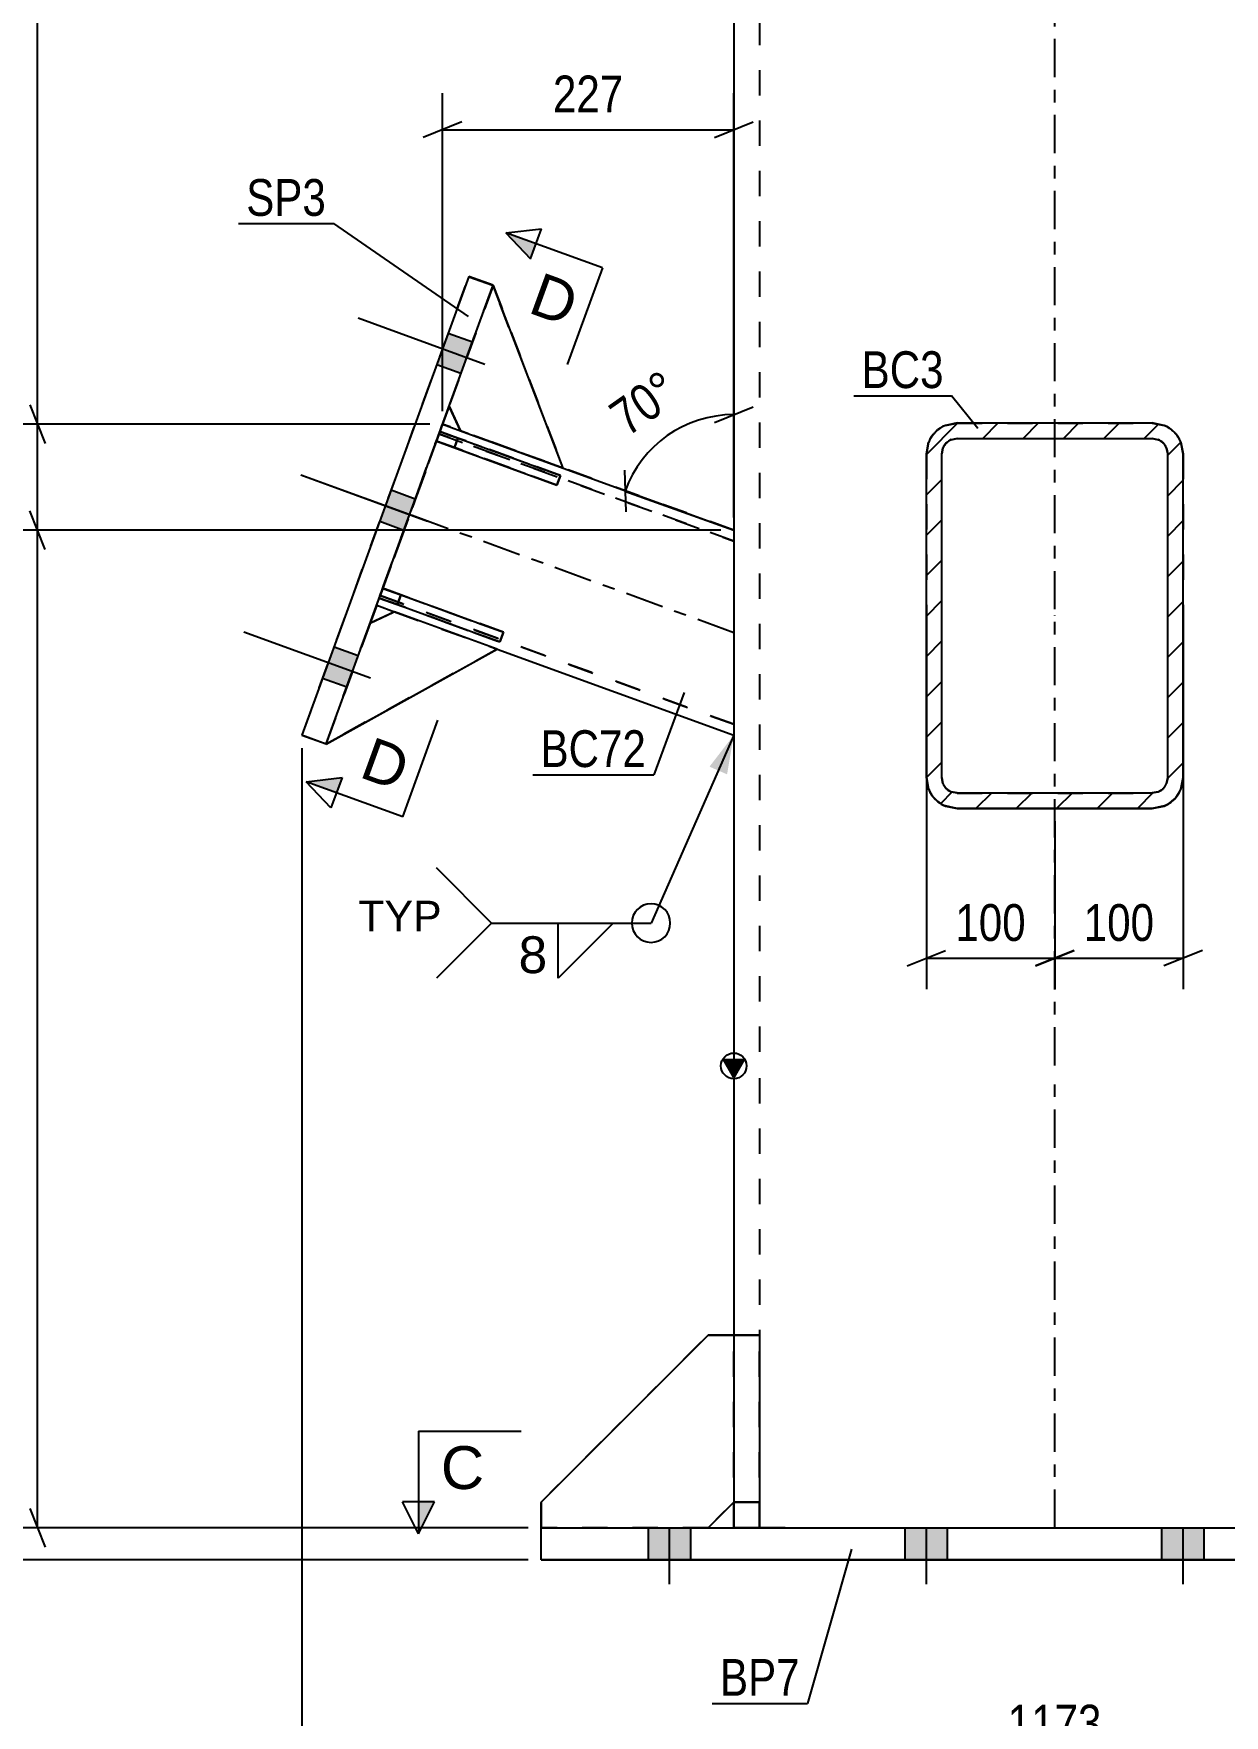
# Model space of a CAD drawing. Header units: millimetres. Extents: x 0 to 594, y 0 to 420.
# Drawn here: x 250.2 to 342.9, y 167.6 to 298.5 of the extents above; entities that cross this region are included whole.
import ezdxf

# ---------------------------------------------------------------- set-up
doc = ezdxf.new("R2010")
doc.units = ezdxf.units.MM
doc.linetypes.add('DXK_LINE_DOT2', pattern=[3.9198, 1.9599, -1.9599])
doc.linetypes.add('DXK_LINE_DOT3', pattern=[5.9187, 2.979, -0.9799, 0.9799, -0.9799])
doc.styles.add('Arial', font='arial.ttf', dxfattribs={"height": 0.2})
doc.styles.add('Arial Narrow', font='ARIALN.TTF', dxfattribs={"height": 0.2})

# ---------------------------------------------------------------- blocks, each defined once
blk = doc.blocks.new('Part-681868596-1430 - 1250')
at = {"color": 2, "linetype": 'Continuous'}
for p, q in [((304.71, 197.18), (304.71, 197.18)), ((306.71, 197.18), (304.71, 197.18)), ((304.71, 197.18), (304.71, 182.18)), ((306.71, 197.18), (306.71, 197.18)), ((306.71, 197.18), (306.71, 182.18)), ((306.71, 184.18), (304.71, 184.18)), ((304.71, 182.18), (306.71, 182.18))]:
    blk.add_line(p, q, dxfattribs=at)
at = {"color": 7, "linetype": 'DXK_LINE_DOT2'}
for p, q in [((304.71, 197.18), (306.71, 197.18)), ((304.71, 184.18), (306.71, 184.18)), ((304.71, 184.18), (304.71, 182.18)), ((306.71, 184.18), (306.71, 182.18)), ((306.71, 182.18), (304.71, 182.18)), ((304.71, 182.18), (304.71, 182.18)), ((306.71, 182.18), (306.71, 182.18))]:
    blk.add_line(p, q, dxfattribs=at)
blk = doc.blocks.new('Part-681868596-1415 - 1250')
at = {"color": 7, "linetype": 'DXK_LINE_DOT2'}
for p, q in [((277.1, 254.57), (277.37, 255.32)), ((277.1, 254.57), (277.37, 255.32)), ((278.51, 254.06), (277.1, 254.57)), ((277.1, 254.57), (277.1, 254.57)), ((277.1, 254.57), (286.5, 251.15)), ((277.37, 255.32), (278.78, 254.81)), ((277.37, 255.32), (277.37, 255.32)), ((277.37, 255.32), (286.77, 251.91)), ((278.51, 254.06), (278.78, 254.81)), ((286.5, 251.15), (278.51, 254.06)), ((278.78, 254.81), (286.77, 251.91)), ((286.5, 251.15), (286.77, 251.91))]:
    blk.add_line(p, q, dxfattribs=at)
blk = doc.blocks.new('Part-681868596-1419 - 1250')
at = {"color": 7, "linetype": 'DXK_LINE_DOT2'}
for p, q in [((285.96, 278.91), (282.54, 269.52)), ((282.54, 269.52), (285.96, 278.91)), ((285.96, 278.91), (285.96, 278.91)), ((285.96, 278.91), (291.42, 264.69)), ((282.54, 269.52), (282.54, 269.52)), ((283.43, 267.59), (282.54, 269.52)), ((291.42, 264.69), (283.43, 267.59))]:
    blk.add_line(p, q, dxfattribs=at)
at = {"color": 2, "linetype": 'Continuous'}
for p, q in [((291.42, 264.69), (285.96, 278.91)), ((282.54, 269.52), (283.43, 267.59)), ((283.43, 267.59), (291.42, 264.69)), ((283.43, 267.59), (283.43, 267.59)), ((291.42, 264.69), (291.42, 264.69))]:
    blk.add_line(p, q, dxfattribs=at)
blk = doc.blocks.new('Part-681868596-1434 - 1250')
at = {"color": 7, "linetype": 'DXK_LINE_DOT2'}
for p, q in [((304.71, 182.17), (304.71, 197.17)), ((306.71, 197.17), (304.71, 197.17)), ((304.71, 197.17), (306.71, 197.17)), ((306.71, 182.17), (306.71, 197.17)), ((304.71, 184.17), (306.71, 184.17)), ((306.71, 184.17), (304.71, 184.17)), ((304.71, 182.17), (304.71, 182.17)), ((304.71, 182.17), (306.71, 182.17)), ((304.71, 182.17), (306.71, 182.17)), ((306.71, 182.17), (306.71, 182.17))]:
    blk.add_line(p, q, dxfattribs=at)
blk = doc.blocks.new('Part-681868596-1449 - 1250')
at = {"color": 2, "linetype": 'Continuous'}
for p, q in [((289.71, 179.67), (289.71, 182.18)), ((289.71, 182.18), (369.71, 182.18)), ((369.71, 179.67), (369.71, 182.18)), ((289.71, 179.68), (289.71, 179.67)), ((369.71, 179.68), (289.71, 179.68)), ((289.71, 179.67), (369.71, 179.67)), ((369.71, 179.68), (369.71, 179.67))]:
    blk.add_line(p, q, dxfattribs=at)
at = {"color": 7, "linetype": 'DXK_LINE_DOT2'}
blk.add_line((289.71, 182.17), (369.71, 182.17), dxfattribs=at)
blk = doc.blocks.new('Part-681868596-1346 - 1250')
at = {"color": 7, "linetype": 'DXK_LINE_DOT2'}
for p, q in [((322.11, 268.18), (321.19, 268)), ((322.11, 268.18), (337.31, 268.18)), ((322.11, 268.18), (322.11, 268.18)), ((337.31, 268.18), (337.31, 268.18)), ((338.23, 268), (337.31, 268.18)), ((319.89, 266.7), (319.71, 265.78)), ((320.91, 265.78), (321, 266.24)), ((321, 266.24), (321, 266.24)), ((321.65, 266.89), (322.11, 266.98)), ((322.11, 266.98), (322.11, 266.98)), ((322.11, 266.98), (337.31, 266.98)), ((337.31, 266.98), (337.31, 266.98)), ((337.31, 266.98), (337.77, 266.89)), ((338.42, 266.24), (338.42, 266.24)), ((338.42, 266.24), (338.51, 265.78)), ((339.71, 265.78), (339.53, 266.7)), ((319.71, 265.78), (319.71, 240.58)), ((320.91, 265.78), (320.91, 265.78)), ((320.91, 240.58), (320.91, 265.78)), ((338.51, 265.78), (338.51, 265.78)), ((338.51, 240.58), (338.51, 265.78)), ((339.71, 265.78), (339.71, 240.58)), ((319.71, 240.58), (319.89, 239.66)), ((319.89, 239.66), (319.89, 239.66)), ((320.91, 240.58), (320.91, 240.58)), ((321, 240.12), (320.91, 240.58)), ((338.51, 240.58), (338.42, 240.12)), ((338.51, 240.58), (338.51, 240.58)), ((339.53, 239.66), (339.71, 240.58)), ((339.53, 239.66), (339.53, 239.66)), ((321.19, 238.37), (322.11, 238.18)), ((322.11, 239.38), (321.65, 239.47)), ((322.11, 239.38), (322.11, 239.38)), ((322.11, 239.38), (337.31, 239.38)), ((337.77, 239.47), (337.31, 239.38)), ((337.31, 239.38), (337.31, 239.38)), ((337.31, 238.18), (338.23, 238.37)), ((322.11, 238.18), (337.31, 238.18)), ((322.11, 238.18), (322.11, 238.18)), ((337.31, 238.18), (337.31, 238.18))]:
    blk.add_line(p, q, dxfattribs=at)
at = {"color": 7, "linetype": 'DXK_LINE_DOT3'}
blk.add_line((329.71, 253.18), (329.71, 253.18), dxfattribs=at)
at = {"color": 7, "linetype": 'DXK_LINE_DOT2'}
for centre, radius, start, end in [((322.11, 265.78), 2.4, 112.5, 157.5), ((337.31, 265.78), 2.4, 22.5, 67.5), ((322.11, 265.78), 1.2, 112.5, 157.5), ((337.31, 265.78), 1.2, 22.5, 67.5), ((322.11, 240.58), 2.4, 202.5, 247.5), ((322.11, 240.58), 1.2, 202.5, 247.5), ((337.31, 240.58), 1.2, 292.5, 337.5), ((337.31, 240.58), 2.4, 292.5, 337.5)]:
    blk.add_arc(centre, radius, start, end, dxfattribs=at)
blk = doc.blocks.new('Part-681868596-1412 - 1250')
at = {"color": 2, "linetype": 'Continuous'}
for p, q in [((278.3, 253.5), (276.38, 252.6)), ((278.3, 253.5), (278.3, 253.5)), ((286.29, 250.59), (278.3, 253.5)), ((272.96, 243.21), (286.29, 250.59)), ((286.29, 250.59), (286.29, 250.59)), ((272.96, 243.21), (272.96, 243.21)), ((272.96, 243.21), (272.96, 243.21))]:
    blk.add_line(p, q, dxfattribs=at)
at = {"color": 7, "linetype": 'DXK_LINE_DOT2'}
for p, q in [((276.38, 252.6), (278.3, 253.5)), ((278.3, 253.5), (286.29, 250.59)), ((272.96, 243.21), (276.38, 252.6)), ((272.96, 243.21), (276.38, 252.6)), ((276.38, 252.6), (276.38, 252.6)), ((286.29, 250.59), (272.96, 243.21))]:
    blk.add_line(p, q, dxfattribs=at)
blk = doc.blocks.new('Part-681868596-1413 - 1250')
at = {"color": 7, "linetype": 'DXK_LINE_DOT2'}
for p, q in [((276.38, 252.6), (278.3, 253.5)), ((278.3, 253.5), (276.38, 252.6)), ((278.3, 253.5), (286.29, 250.59)), ((278.3, 253.5), (278.3, 253.5)), ((278.3, 253.5), (286.29, 250.59)), ((272.96, 243.2), (276.38, 252.6)), ((272.96, 243.2), (276.38, 252.6)), ((276.38, 252.6), (276.38, 252.6)), ((286.29, 250.59), (272.96, 243.2))]:
    blk.add_line(p, q, dxfattribs=at)
at = {"color": 2, "linetype": 'Continuous'}
for p, q in [((272.96, 243.2), (286.29, 250.59)), ((286.29, 250.59), (286.29, 250.59)), ((286.29, 250.59), (286.29, 250.59)), ((272.96, 243.2), (272.96, 243.2))]:
    blk.add_line(p, q, dxfattribs=at)
blk = doc.blocks.new('Part-681868596-1364 - 1250')
at = {"linetype": 'Continuous'}
h = blk.add_hatch(dxfattribs=at)
h.set_pattern_fill('', scale=0.7, style=0, pattern_type=0)
h.set_pattern_definition([(45, (319.7103, 240.5968), (-1.57154, 1.57154), [])])
h.paths.add_polyline_path([(319.71, 265.8), (319.71, 240.6), (319.89, 239.68), (320.41, 238.9), (321.19, 238.38), (322.11, 238.2), (337.31, 238.2), (338.23, 238.38), (339.01, 238.9), (339.53, 239.68), (339.71, 240.6), (339.71, 265.8), (339.53, 266.72), (339.01, 267.49), (338.23, 268.01), (337.31, 268.2), (322.11, 268.2), (321.19, 268.01), (320.41, 267.49), (319.89, 266.72)])
h.paths.add_polyline_path([(321.26, 266.65), (321.65, 266.91), (322.11, 267), (337.31, 267), (337.77, 266.91), (338.16, 266.65), (338.42, 266.26), (338.51, 265.8), (338.51, 240.6), (338.42, 240.14), (338.16, 239.75), (337.77, 239.49), (337.31, 239.4), (322.11, 239.4), (321.65, 239.49), (321.26, 239.75), (321, 240.14), (320.91, 240.6), (320.91, 265.8), (321, 266.26)])
at = {"color": 2, "linetype": 'Continuous'}
for p, q in [((322.11, 268.2), (321.19, 268.01)), ((322.11, 268.2), (337.31, 268.2)), ((338.23, 268.01), (337.31, 268.2)), ((319.89, 266.72), (319.71, 265.8)), ((320.91, 265.8), (321, 266.26)), ((321.65, 266.91), (322.11, 267)), ((322.11, 266.99), (321.65, 266.9)), ((322.11, 266.99), (322.11, 267)), ((322.11, 267), (337.31, 267)), ((322.11, 266.99), (337.31, 266.99)), ((337.31, 266.99), (337.31, 267)), ((337.31, 267), (337.77, 266.91)), ((337.77, 266.9), (337.31, 266.99)), ((338.42, 266.26), (338.51, 265.8)), ((339.71, 265.8), (339.53, 266.72)), ((319.71, 240.6), (319.71, 265.8)), ((320.91, 240.6), (320.91, 265.8)), ((338.51, 240.6), (338.51, 265.8)), ((339.71, 240.6), (339.71, 265.8)), ((319.71, 240.6), (319.89, 239.68)), ((321, 240.14), (320.91, 240.6)), ((338.51, 240.6), (338.42, 240.14)), ((339.53, 239.68), (339.71, 240.6)), ((322.11, 238.19), (321.19, 238.38)), ((321.19, 238.38), (322.11, 238.2)), ((322.11, 239.4), (321.65, 239.49)), ((322.11, 239.4), (337.31, 239.4)), ((337.77, 239.49), (337.31, 239.4)), ((338.23, 238.38), (337.31, 238.19)), ((337.31, 238.2), (338.23, 238.38)), ((322.11, 238.19), (322.11, 238.2)), ((322.11, 238.2), (337.31, 238.2)), ((322.11, 238.19), (337.31, 238.19)), ((337.31, 238.19), (337.31, 238.2))]:
    blk.add_line(p, q, dxfattribs=at)
at = {"color": 7, "linetype": 'DXK_LINE_DOT2'}
for p, q in [((321.19, 268.01), (322.11, 268.19)), ((322.11, 268.19), (322.11, 268.2)), ((322.11, 268.19), (337.31, 268.19)), ((337.31, 268.19), (337.31, 268.2)), ((337.31, 268.19), (338.23, 268.01)), ((319.71, 265.79), (319.89, 266.71)), ((321, 266.25), (320.91, 265.79)), ((321, 266.25), (321, 266.26)), ((338.42, 266.25), (338.42, 266.26)), ((338.51, 265.79), (338.42, 266.25)), ((339.53, 266.71), (339.71, 265.79)), ((319.71, 265.8), (319.71, 240.59)), ((320.91, 265.79), (320.91, 265.8)), ((320.91, 240.59), (320.91, 265.79)), ((338.51, 265.79), (338.51, 265.8)), ((338.51, 240.59), (338.51, 265.79)), ((339.71, 265.8), (339.71, 240.59)), ((319.89, 239.68), (319.71, 240.59)), ((319.89, 239.68), (319.89, 239.68)), ((320.91, 240.59), (320.91, 240.6)), ((320.91, 240.59), (321, 240.13)), ((338.42, 240.13), (338.51, 240.59)), ((338.51, 240.59), (338.51, 240.6)), ((339.71, 240.59), (339.53, 239.68)), ((339.53, 239.68), (339.53, 239.68)), ((339.71, 240.59), (339.71, 240.6)), ((321.65, 239.49), (322.11, 239.39)), ((322.11, 239.39), (322.11, 239.4)), ((322.11, 239.39), (337.31, 239.39)), ((337.31, 239.39), (337.77, 239.49)), ((337.31, 239.39), (337.31, 239.4))]:
    blk.add_line(p, q, dxfattribs=at)
at = {"color": 7, "linetype": 'DXK_LINE_DOT3'}
blk.add_line((329.71, 253.19), (329.71, 253.2), dxfattribs=at)
at = {"color": 7, "linetype": 'DXK_LINE_DOT2'}
for centre, radius, start, end in [((322.11, 265.79), 2.4, 112.5, 157.5), ((337.31, 265.79), 2.4, 22.5, 67.5), ((322.11, 240.59), 1.2, 202.5, 247.5), ((337.31, 240.59), 1.2, 292.5, 337.5)]:
    blk.add_arc(centre, radius, start, end, dxfattribs=at)
at = {"color": 2, "linetype": 'Continuous'}
for centre, radius, start, end in [((322.11, 265.8), 2.4, 112.5, 157.5), ((337.31, 265.8), 2.4, 22.5, 67.5), ((322.11, 265.8), 1.2, 112.5, 157.5), ((322.11, 265.79), 1.2, 112.5, 157.5), ((337.31, 265.8), 1.2, 22.5, 67.5), ((337.31, 265.79), 1.2, 22.5, 67.5), ((322.11, 240.59), 2.4, 202.5, 247.5), ((322.11, 240.6), 2.4, 202.5, 247.5), ((322.11, 240.6), 1.2, 202.5, 247.5), ((337.31, 240.6), 1.2, 292.5, 337.5), ((337.31, 240.59), 2.4, 292.5, 337.5), ((337.31, 240.6), 2.4, 292.5, 337.5)]:
    blk.add_arc(centre, radius, start, end, dxfattribs=at)
blk = doc.blocks.new('Part-681868596-1389 - 1250')
at = {"color": 7, "linetype": 'DXK_LINE_DOT2'}
for p, q in [((281.69, 267.18), (277.19, 254.82)), ((281.69, 267.18), (277.23, 254.94)), ((281.58, 266.89), (281.73, 267.3)), ((281.73, 267.3), (281.67, 267.14)), ((281.69, 267.18), (281.87, 267.67)), ((281.87, 267.66), (281.69, 267.18)), ((281.75, 267.36), (281.73, 267.3)), ((281.73, 267.3), (281.75, 267.35)), ((281.75, 267.36), (304.71, 259)), ((281.75, 267.35), (281.75, 267.36)), ((304.71, 259), (281.75, 267.35)), ((281.98, 267.99), (281.87, 267.66)), ((281.87, 267.67), (281.98, 267.99)), ((282.03, 268.11), (281.98, 267.99)), ((281.98, 267.99), (282.03, 268.11)), ((304.71, 259.85), (282.03, 268.11)), ((282.03, 268.11), (282.03, 268.11)), ((283.43, 267.59), (291.42, 264.69)), ((281.58, 266.89), (277.34, 255.23)), ((277.44, 255.52), (281.58, 266.89)), ((281.67, 267.14), (281.58, 266.89)), ((304.71, 259.85), (304.71, 243.89)), ((277.25, 254.98), (277.44, 255.51)), ((277.44, 255.51), (277.44, 255.52)), ((276.9, 254.01), (276.94, 254.13)), ((276.9, 254.01), (276.94, 254.12)), ((276.94, 254.13), (277.06, 254.45)), ((276.94, 254.13), (277.06, 254.45)), ((276.94, 254.12), (276.94, 254.13)), ((277.06, 254.45), (277.23, 254.94)), ((277.06, 254.45), (277.19, 254.82)), ((277.19, 254.82), (277.17, 254.76)), ((277.17, 254.76), (277.19, 254.82)), ((277.17, 254.76), (304.71, 244.74)), ((304.71, 244.74), (277.17, 254.76)), ((277.17, 254.76), (277.17, 254.76)), ((277.34, 255.23), (277.19, 254.82)), ((277.19, 254.82), (277.25, 254.98)), ((278.3, 253.5), (286.29, 250.59)), ((278.3, 253.5), (286.29, 250.59))]:
    blk.add_line(p, q, dxfattribs=at)
at = {"color": 2, "linetype": 'Continuous'}
for p, q in [((282.03, 268.11), (283.43, 267.59)), ((291.42, 264.69), (304.71, 259.85)), ((276.9, 254.01), (278.3, 253.5)), ((276.9, 254.01), (278.3, 253.5)), ((276.9, 254.01), (276.9, 254.01)), ((276.9, 254.01), (276.9, 254.01)), ((286.29, 250.59), (304.71, 243.89)), ((286.29, 250.59), (304.71, 243.89))]:
    blk.add_line(p, q, dxfattribs=at)
at = {"color": 7, "linetype": 'DXK_LINE_DOT3'}
blk.add_line((304.71, 251.87), (279.46, 261.06), dxfattribs=at)
blk = doc.blocks.new('Part-681868596-1399 - 1250')
at = {"color": 2, "linetype": 'Continuous'}
for p, q in [((284.08, 279.6), (271.08, 243.89)), ((285.96, 278.92), (284.08, 279.6)), ((272.96, 243.21), (285.96, 278.92)), ((285.96, 278.91), (285.96, 278.92)), ((282.54, 269.51), (282.03, 268.11)), ((276.9, 254.01), (276.38, 252.6)), ((271.08, 243.89), (272.96, 243.21)), ((271.08, 243.89), (271.08, 243.88)), ((271.08, 243.88), (271.09, 243.89)), ((272.96, 243.2), (271.08, 243.88)), ((272.96, 243.21), (272.96, 243.2)), ((272.96, 243.2), (272.96, 243.2))]:
    blk.add_line(p, q, dxfattribs=at)
at = {"color": 7, "linetype": 'DXK_LINE_DOT2'}
for p, q in [((271.09, 243.89), (284.08, 279.59)), ((284.08, 279.6), (284.08, 279.59)), ((284.08, 279.59), (285.96, 278.91)), ((285.96, 278.91), (282.54, 269.51)), ((285.96, 278.91), (285.96, 278.91)), ((282.03, 268.11), (276.9, 254.01)), ((276.38, 252.6), (272.96, 243.2))]:
    blk.add_line(p, q, dxfattribs=at)
blk = doc.blocks.new('Part-681868596-1464 - 1250')
at = {"linetype": 'Continuous'}
blk.add_hatch(color=2, dxfattribs=at).paths.add_polyline_path([(304.71, 217.24), (303.91, 218.64), (305.51, 218.64)])
at = {"color": 2, "linetype": 'Continuous'}
for p, q in [((304.71, 299.59), (304.71, 218.18)), ((304.71, 217.24), (303.91, 218.64)), ((303.91, 218.64), (305.51, 218.64)), ((305.51, 218.64), (304.71, 217.24)), ((304.71, 217.18), (304.71, 197.18))]:
    blk.add_line(p, q, dxfattribs=at)
at = {"color": 7, "linetype": 'DXK_LINE_DOT2'}
for p, q in [((306.71, 299.59), (306.71, 218.18)), ((306.71, 217.18), (306.71, 182.17)), ((304.71, 197.18), (304.71, 182.17)), ((304.71, 182.17), (304.71, 182.18)), ((305.01, 182.18), (304.71, 182.18)), ((304.71, 182.17), (305.01, 182.17)), ((305.88, 182.18), (305.01, 182.18)), ((305.01, 182.17), (305.88, 182.17)), ((307.18, 182.18), (305.88, 182.18)), ((305.88, 182.17), (307.18, 182.17)), ((306.71, 182.17), (306.71, 182.18)), ((306.71, 182.18), (306.86, 182.18)), ((306.86, 182.17), (306.71, 182.17)), ((306.86, 182.18), (307.3, 182.18)), ((307.3, 182.17), (306.86, 182.17)), ((308.71, 182.18), (307.18, 182.18)), ((307.18, 182.17), (308.71, 182.17)), ((307.3, 182.18), (307.94, 182.18)), ((307.94, 182.17), (307.3, 182.17)), ((307.94, 182.18), (308.71, 182.18)), ((308.71, 182.17), (307.94, 182.17)), ((308.71, 182.18), (350.71, 182.18)), ((308.71, 182.18), (350.71, 182.18)), ((308.71, 182.17), (350.71, 182.17)), ((308.71, 182.17), (350.71, 182.17))]:
    blk.add_line(p, q, dxfattribs=at)
at = {"color": 7, "linetype": 'DXK_LINE_DOT3'}
for p, q in [((329.71, 218.18), (329.71, 299.59)), ((329.71, 182.17), (329.71, 217.18))]:
    blk.add_line(p, q, dxfattribs=at)
at = {"color": 2, "linetype": 'Continuous'}
blk.add_circle((304.71, 218.14), 1, dxfattribs=at)
blk = doc.blocks.new('Bolt-681868596-1400 - 1250')
at = {"linetype": 'Continuous'}
for points in [[(283.46, 272.05), (284.35, 274.49), (282.47, 275.18), (281.58, 272.73)], [(283.46, 272.05), (284.35, 274.5), (282.47, 275.18), (281.58, 272.74)], [(283.46, 272.06), (284.35, 274.5), (282.47, 275.18), (281.58, 272.74)], [(279.02, 259.84), (279.91, 262.28), (278.03, 262.97), (277.14, 260.52)], [(279.02, 259.83), (279.91, 262.28), (278.03, 262.96), (277.14, 260.52)], [(274.57, 247.62), (275.46, 250.06), (273.58, 250.75), (272.69, 248.3)], [(274.57, 247.62), (275.46, 250.06), (273.58, 250.75), (272.69, 248.3)], [(274.57, 247.62), (275.46, 250.07), (273.58, 250.75), (272.69, 248.31)]]:
    blk.add_hatch(color=1, dxfattribs=at).paths.add_polyline_path(points)
at = {"color": 1, "linetype": 'Continuous'}
for p, q in [((285.32, 272.76), (275.45, 276.36)), ((285.32, 272.76), (275.45, 276.35)), ((285.32, 272.76), (275.45, 276.35)), ((284.35, 274.49), (282.47, 275.18)), ((284.35, 274.5), (282.47, 275.18)), ((284.35, 274.5), (282.47, 275.18)), ((283.46, 272.05), (281.58, 272.74)), ((283.46, 272.06), (281.58, 272.74)), ((283.46, 272.05), (281.58, 272.73)), ((280.87, 260.55), (271, 264.14)), ((280.87, 260.54), (271, 264.13)), ((279.91, 262.28), (278.03, 262.97)), ((279.91, 262.28), (278.03, 262.96)), ((279.02, 259.83), (277.14, 260.52)), ((279.02, 259.84), (277.14, 260.52)), ((276.42, 248.33), (266.56, 251.92)), ((276.42, 248.33), (266.56, 251.92)), ((276.42, 248.33), (266.56, 251.92)), ((275.46, 250.06), (273.58, 250.75)), ((275.46, 250.06), (273.58, 250.75)), ((275.46, 250.07), (273.58, 250.75)), ((274.57, 247.62), (272.69, 248.31)), ((274.57, 247.62), (272.69, 248.3)), ((274.57, 247.62), (272.69, 248.3))]:
    blk.add_line(p, q, dxfattribs=at)
blk = doc.blocks.new('Part-681868596-1414 - 1250')
at = {"color": 2, "linetype": 'Continuous'}
for p, q in [((277.37, 255.33), (277.1, 254.58)), ((277.1, 254.58), (278.51, 254.06)), ((277.1, 254.58), (286.5, 251.16)), ((277.37, 255.33), (286.77, 251.91)), ((286.77, 251.91), (286.5, 251.16))]:
    blk.add_line(p, q, dxfattribs=at)
at = {"color": 7, "linetype": 'DXK_LINE_DOT2'}
for p, q in [((277.37, 255.33), (277.1, 254.58)), ((277.1, 254.58), (277.1, 254.58)), ((278.78, 254.81), (277.37, 255.33)), ((277.37, 255.33), (277.37, 255.33)), ((278.78, 254.81), (278.51, 254.06)), ((278.51, 254.06), (286.5, 251.16)), ((286.77, 251.91), (278.78, 254.81))]:
    blk.add_line(p, q, dxfattribs=at)
blk = doc.blocks.new('Part-681868596-1416 - 1250')
at = {"color": 7, "linetype": 'DXK_LINE_DOT2'}
for p, q in [((281.55, 266.79), (281.82, 267.54)), ((281.55, 266.79), (281.82, 267.54)), ((281.82, 267.54), (283.23, 267.03)), ((281.82, 267.54), (281.82, 267.54)), ((281.82, 267.54), (291.22, 264.12)), ((282.96, 266.28), (281.55, 266.79)), ((281.55, 266.79), (281.55, 266.79)), ((281.55, 266.79), (290.94, 263.37)), ((282.96, 266.28), (283.23, 267.03)), ((290.94, 263.37), (282.96, 266.28)), ((283.23, 267.03), (291.22, 264.12)), ((290.94, 263.37), (291.22, 264.12))]:
    blk.add_line(p, q, dxfattribs=at)
blk = doc.blocks.new('Part-681868596-1417 - 1250')
at = {"color": 7, "linetype": 'DXK_LINE_DOT2'}
for p, q in [((285.96, 278.91), (282.54, 269.51)), ((282.54, 269.51), (285.96, 278.91)), ((291.42, 264.69), (285.96, 278.91)), ((285.96, 278.91), (285.96, 278.91)), ((285.96, 278.91), (291.42, 264.68)), ((283.43, 267.59), (282.54, 269.51)), ((283.43, 267.59), (283.43, 267.6)), ((283.43, 267.59), (291.42, 264.69)), ((283.43, 267.59), (283.43, 267.59)), ((291.42, 264.68), (283.43, 267.59)), ((291.42, 264.69), (291.42, 264.68))]:
    blk.add_line(p, q, dxfattribs=at)
at = {"color": 2, "linetype": 'Continuous'}
for p in [(283.43, 267.6), (282.54, 269.51)]:
    blk.add_line(p, (282.54, 269.51), dxfattribs=at)
blk = doc.blocks.new('Part-681868596-1418 - 1250')
at = {"color": 2, "linetype": 'Continuous'}
for p, q in [((281.82, 267.55), (281.55, 266.79)), ((281.82, 267.55), (291.22, 264.12)), ((281.55, 266.79), (282.96, 266.28)), ((281.55, 266.79), (290.94, 263.37)), ((291.22, 264.12), (290.94, 263.37))]:
    blk.add_line(p, q, dxfattribs=at)
at = {"color": 7, "linetype": 'DXK_LINE_DOT2'}
for p, q in [((281.82, 267.54), (281.55, 266.79)), ((281.82, 267.54), (281.82, 267.55)), ((283.23, 267.03), (281.82, 267.54)), ((281.55, 266.79), (281.55, 266.79)), ((283.23, 267.03), (282.96, 266.28)), ((282.96, 266.28), (290.94, 263.37)), ((291.22, 264.12), (283.23, 267.03))]:
    blk.add_line(p, q, dxfattribs=at)
blk = doc.blocks.new('Part-681868596-1429 - 1250')
at = {"color": 2, "linetype": 'Continuous'}
for p, q in [((302.71, 197.18), (289.71, 184.18)), ((302.71, 197.18), (302.71, 197.18)), ((304.71, 197.18), (302.71, 197.18)), ((289.71, 184.18), (289.71, 184.18)), ((289.71, 184.18), (289.71, 182.18)), ((302.71, 182.18), (304.71, 184.18))]:
    blk.add_line(p, q, dxfattribs=at)
at = {"color": 7, "linetype": 'DXK_LINE_DOT2'}
for p, q in [((289.71, 184.18), (302.71, 197.18)), ((302.71, 197.18), (304.71, 197.18)), ((304.71, 197.18), (304.71, 184.18)), ((304.71, 184.18), (302.71, 182.18)), ((302.71, 182.18), (289.71, 182.18)), ((289.71, 182.18), (302.71, 182.18)), ((289.71, 182.18), (289.71, 182.18)), ((302.71, 182.18), (302.71, 182.18)), ((302.71, 182.18), (302.71, 182.18))]:
    blk.add_line(p, q, dxfattribs=at)
blk = doc.blocks.new('Part-681868596-1433 - 1250')
at = {"color": 7, "linetype": 'DXK_LINE_DOT2'}
for p, q in [((289.71, 184.17), (302.71, 197.17)), ((302.71, 197.17), (289.71, 184.17)), ((302.71, 197.17), (304.71, 197.17)), ((302.71, 197.17), (302.71, 197.17)), ((304.71, 197.17), (302.71, 197.17)), ((304.71, 197.17), (304.71, 184.17)), ((289.71, 182.17), (289.71, 184.17)), ((304.71, 184.17), (302.71, 182.17)), ((302.71, 182.17), (289.71, 182.17)), ((289.71, 182.17), (302.71, 182.17)), ((302.71, 182.17), (302.72, 182.18)), ((302.71, 182.17), (302.71, 182.17))]:
    blk.add_line(p, q, dxfattribs=at)
at = {"color": 2, "linetype": 'Continuous'}
blk.add_line((302.72, 182.18), (304.71, 184.17), dxfattribs=at)
blk = doc.blocks.new('Bolt-681868596-1487 - 1250')
at = {"linetype": 'Continuous'}
for points in [[(298.06, 179.68), (301.36, 179.68), (301.36, 182.18), (298.06, 182.18)], [(298.06, 179.68), (301.36, 179.68), (301.36, 182.18), (298.06, 182.18)], [(298.06, 179.67), (301.36, 179.67), (301.36, 182.17), (298.06, 182.17)], [(298.06, 179.67), (301.36, 179.67), (301.36, 182.17), (298.06, 182.17)], [(318.06, 179.68), (321.36, 179.68), (321.36, 182.18), (318.06, 182.18)], [(318.06, 179.67), (321.36, 179.67), (321.36, 182.17), (318.06, 182.17)], [(338.06, 179.68), (341.36, 179.68), (341.36, 182.18), (338.06, 182.18)], [(338.06, 179.67), (341.36, 179.67), (341.36, 182.17), (338.06, 182.17)], [(358.06, 179.68), (361.36, 179.68), (361.36, 182.18), (358.06, 182.18)], [(358.06, 179.68), (361.36, 179.68), (361.36, 182.18), (358.06, 182.18)], [(358.06, 179.67), (361.36, 179.67), (361.36, 182.17), (358.06, 182.17)], [(358.06, 179.67), (361.36, 179.67), (361.36, 182.17), (358.06, 182.17)]]:
    blk.add_hatch(color=1, dxfattribs=at).paths.add_polyline_path(points)
at = {"color": 1, "linetype": 'Continuous'}
for p, q in [((298.06, 179.68), (298.06, 182.18)), ((298.06, 179.68), (298.06, 182.18)), ((298.06, 179.67), (298.06, 182.17)), ((298.06, 179.67), (298.06, 182.17)), ((299.71, 177.78), (299.71, 182.18)), ((299.71, 177.78), (299.71, 182.18)), ((299.71, 177.77), (299.71, 182.17)), ((299.71, 177.77), (299.71, 182.17)), ((301.36, 179.68), (301.36, 182.18)), ((301.36, 179.68), (301.36, 182.18)), ((301.36, 179.67), (301.36, 182.17)), ((301.36, 179.67), (301.36, 182.17)), ((318.06, 179.68), (318.06, 182.18)), ((318.06, 179.67), (318.06, 182.17)), ((319.71, 177.78), (319.71, 182.18)), ((319.71, 177.77), (319.71, 182.17)), ((321.36, 179.68), (321.36, 182.18)), ((321.36, 179.67), (321.36, 182.17)), ((338.06, 179.68), (338.06, 182.18)), ((338.06, 179.67), (338.06, 182.17)), ((339.71, 177.78), (339.71, 182.18)), ((339.71, 177.77), (339.71, 182.17)), ((341.36, 179.68), (341.36, 182.18)), ((341.36, 179.67), (341.36, 182.17)), ((358.06, 179.68), (358.06, 182.18)), ((358.06, 179.68), (358.06, 182.18)), ((358.06, 179.67), (358.06, 182.17)), ((358.06, 179.67), (358.06, 182.17)), ((359.71, 177.78), (359.71, 182.18)), ((359.71, 177.78), (359.71, 182.18)), ((359.71, 177.77), (359.71, 182.17)), ((359.71, 177.77), (359.71, 182.17)), ((361.36, 179.68), (361.36, 182.18)), ((361.36, 179.68), (361.36, 182.18)), ((361.36, 179.67), (361.36, 182.17)), ((361.36, 179.67), (361.36, 182.17))]:
    blk.add_line(p, q, dxfattribs=at)
blk = doc.blocks.new('StraightDimension-681868596-1750 - 1250')
at = {"color": 7, "linetype": 'Continuous'}
for p, q in [((282.03, 269.11), (282.03, 293.89)), ((304.71, 260.85), (304.71, 293.89)), ((283.53, 291.64), (280.53, 290.44)), ((282.03, 291.04), (304.71, 291.04)), ((303.21, 290.44), (306.21, 291.64))]:
    blk.add_line(p, q, dxfattribs=at)
at = {"color": 0}
blk.add_wipeout([(296.71, 291.79), (296.71, 295.99), (290.03, 295.99), (290.03, 291.79)], dxfattribs=at)
at = {"color": 3, "style": 'Arial Narrow'}
blk.add_text('227', height=2.863, dxfattribs=at).set_placement((290.63, 292.39))
blk = doc.blocks.new('AngleDimension-681868596-1529 - 1250')
at = {"color": 7, "linetype": 'Continuous'}
for p, q in [((303.21, 268.25), (306.21, 269.45)), ((304.71, 260.85), (304.71, 268.85)), ((304.71, 268.85), (304.71, 259.85)), ((296.19, 264.52), (296.3, 261.29)), ((296.24, 262.9), (304.71, 259.85))]:
    blk.add_line(p, q, dxfattribs=at)
blk.add_arc((304.71, 259.85), 9, 90, 160.171, dxfattribs=at)
at = {"color": 0}
blk.add_wipeout([(301.56, 269.96), (299.14, 273.39), (293.86, 269.68), (296.27, 266.24)], dxfattribs=at)
at = {"color": 3, "style": 'Arial Narrow'}
blk.add_text('70°', height=2.863, rotation=35.0879, dxfattribs=at).set_placement((296.42, 267.08))
blk = doc.blocks.new('StraightDimension-681868596-1615 - 1250')
at = {"color": 7, "linetype": 'Continuous'}
for p, q in [((271.08, 242.88), (271.08, 161.78)), ((388.34, 242.88), (388.34, 161.78)), ((272.58, 164.78), (269.58, 163.58)), ((271.08, 164.18), (388.34, 164.18)), ((386.84, 163.58), (389.84, 164.78))]:
    blk.add_line(p, q, dxfattribs=at)
at = {"color": 0}
blk.add_wipeout([(333.97, 164.93), (333.97, 169.13), (325.45, 169.13), (325.45, 164.93)], dxfattribs=at)
at = {"color": 3, "style": 'Arial Narrow'}
blk.add_text('1173', height=2.863, dxfattribs=at).set_placement((326.05, 165.53))
blk = doc.blocks.new('StraightDimension-681868596-1709 - 1250')
at = {"color": 7, "linetype": 'Continuous'}
for p, q in [((339.71, 252.17), (339.71, 224.12)), ((329.71, 237.2), (329.71, 224.12)), ((328.21, 225.92), (331.21, 227.12)), ((341.21, 227.12), (338.21, 225.92)), ((329.71, 226.52), (339.71, 226.52))]:
    blk.add_line(p, q, dxfattribs=at)
at = {"color": 0}
blk.add_wipeout([(338.05, 227.27), (338.05, 231.47), (331.37, 231.47), (331.37, 227.27)], dxfattribs=at)
at = {"color": 3, "style": 'Arial Narrow'}
blk.add_text('100', height=2.863, dxfattribs=at).set_placement((331.97, 227.87))
blk = doc.blocks.new('StraightDimension-681868596-1718 - 1250')
at = {"color": 7, "linetype": 'Continuous'}
for p, q in [((319.71, 252.17), (319.71, 224.12)), ((329.71, 237.2), (329.71, 224.12)), ((318.21, 225.92), (321.21, 227.12)), ((331.21, 227.12), (328.21, 225.92)), ((319.71, 226.52), (329.71, 226.52))]:
    blk.add_line(p, q, dxfattribs=at)
at = {"color": 0}
blk.add_wipeout([(328.05, 227.27), (328.05, 231.47), (321.37, 231.47), (321.37, 227.27)], dxfattribs=at)
at = {"color": 3, "style": 'Arial Narrow'}
blk.add_text('100', height=2.863, dxfattribs=at).set_placement((321.97, 227.87))
blk = doc.blocks.new('StraightDimension-681868596-10734 - 1250')
at = {"color": 7, "linetype": 'Continuous'}
blk.add_line((288.71, 182.17), (230.19, 182.17), dxfattribs=at)
blk = doc.blocks.new('StraightDimension-681868596-10735 - 1250')
at = {"color": 7, "linetype": 'Continuous'}
for p, q in [((232.44, 183.67), (233.64, 180.67)), ((288.71, 182.17), (230.19, 182.17)), ((233.04, 179.67), (233.04, 182.17)), ((233.64, 178.17), (232.44, 181.17)), ((288.71, 179.67), (230.19, 179.67)), ((233.04, 179.67), (233.04, 173.76)), ((233.04, 179.67), (233.04, 173.76))]:
    blk.add_line(p, q, dxfattribs=at)
at = {"color": 0}
blk.add_wipeout([(232.29, 179.14), (228.09, 179.14), (228.09, 174.29), (232.29, 174.29)], dxfattribs=at)
at = {"color": 3, "style": 'Arial Narrow'}
blk.add_text('25', height=2.863, rotation=90.0002, dxfattribs=at).set_placement((231.69, 174.89))
blk = doc.blocks.new('StraightDimension-681868596-10780 - 1250')
at = {"color": 7, "linetype": 'Continuous'}
for p, q in [((251.08, 354.32), (249.88, 357.32)), ((303.71, 355.82), (237.37, 355.82)), ((250.48, 268.11), (250.48, 355.82)), ((249.88, 269.61), (251.08, 266.61)), ((281.03, 268.11), (241.87, 268.11))]:
    blk.add_line(p, q, dxfattribs=at)
at = {"color": 0}
blk.add_wipeout([(249.73, 316.22), (245.53, 316.22), (245.53, 307.71), (249.73, 307.71)], dxfattribs=at)
at = {"color": 3, "style": 'Arial Narrow'}
blk.add_text('3243', height=2.863, rotation=90.0002, dxfattribs=at).set_placement((249.13, 308.31))
at = {"color": 0, "linetype": 'Continuous'}
blk.add_wipeout([(245.28, 356.42), (245.28, 360.62), (236.77, 360.62), (236.77, 356.42)], dxfattribs=at)
at = {"color": 3, "linetype": 'Continuous', "style": 'Arial Narrow'}
blk.add_text('8084', height=2.863, dxfattribs=at).set_placement((237.37, 357.02))
blk = doc.blocks.new('StraightDimension-681868596-10781 - 1250')
at = {"color": 7, "linetype": 'Continuous'}
for p, q in [((249.88, 269.61), (251.08, 266.61)), ((281.03, 268.11), (241.87, 268.11)), ((250.48, 259.85), (250.48, 268.11)), ((251.08, 258.35), (249.88, 261.35)), ((303.71, 259.85), (237.37, 259.85))]:
    blk.add_line(p, q, dxfattribs=at)
at = {"color": 0, "linetype": 'Continuous'}
blk.add_wipeout([(249.78, 268.71), (249.78, 272.91), (241.27, 272.91), (241.27, 268.71)], dxfattribs=at)
at = {"color": 0}
blk.add_wipeout([(249.73, 266.41), (245.53, 266.41), (245.53, 261.55), (249.73, 261.55)], dxfattribs=at)
at = {"color": 3, "linetype": 'Continuous', "style": 'Arial Narrow'}
blk.add_text('4841', height=2.863, dxfattribs=at).set_placement((241.87, 269.31))
at = {"color": 3, "style": 'Arial Narrow'}
blk.add_text('83', height=2.863, rotation=90.0002, dxfattribs=at).set_placement((249.13, 262.15))
blk = doc.blocks.new('StraightDimension-681868596-10782 - 1250')
at = {"color": 7, "linetype": 'Continuous'}
for p, q in [((251.08, 258.35), (249.88, 261.35)), ((303.71, 259.85), (237.37, 259.85)), ((250.48, 182.17), (250.48, 259.85)), ((249.88, 183.67), (251.08, 180.67)), ((288.71, 182.17), (247.36, 182.17))]:
    blk.add_line(p, q, dxfattribs=at)
at = {"color": 0}
blk.add_wipeout([(249.73, 225.27), (245.53, 225.27), (245.53, 216.75), (249.73, 216.75)], dxfattribs=at)
at = {"color": 3, "style": 'Arial Narrow'}
blk.add_text('4758', height=2.863, rotation=90.0002, dxfattribs=at).set_placement((249.13, 217.35))
at = {"color": 0, "linetype": 'Continuous'}
for points in [[(245.28, 260.45), (245.28, 264.65), (236.77, 264.65), (236.77, 260.45)], [(249.78, 182.77), (249.78, 186.97), (246.76, 186.97), (246.76, 182.77)]]:
    blk.add_wipeout(points, dxfattribs=at)
at = {"color": 3, "linetype": 'Continuous', "style": 'Arial Narrow'}
for s, height, p in [('4758', 2.863, (237.37, 261.05)), ('0', 2.86, (247.36, 183.37))]:
    blk.add_text(s, height=height, dxfattribs=at).set_placement(p)
blk = doc.blocks.new('SectionMark-681868596-1821 - 1250')
at = {"linetype": 'Continuous'}
for points in [[(289.31, 282.16), (288.88, 280.98), (286.96, 283.01)], [(274.2, 240.59), (273.77, 239.42), (271.42, 240.27)]]:
    blk.add_hatch(color=6, dxfattribs=at).paths.add_polyline_path(points)
at = {"color": 6, "linetype": 'Continuous'}
for p, q in [((286.96, 283.01), (289.74, 283.33)), ((286.96, 283.01), (288.88, 280.98)), ((288.88, 280.98), (289.74, 283.33)), ((271.42, 240.27), (274.2, 240.59)), ((273.34, 238.24), (271.42, 240.27)), ((274.2, 240.59), (273.34, 238.24))]:
    blk.add_line(p, q, dxfattribs=at)
at = {"color": 0, "linetype": 'Continuous'}
for points in [[(291.74, 275.68), (292.94, 278.97), (289.77, 280.12), (288.58, 276.84)], [(278.6, 239.52), (279.79, 242.81), (276.62, 243.96), (275.43, 240.67)]]:
    blk.add_wipeout(points, dxfattribs=at)
at = {"color": 6, "linetype": 'Continuous'}
for p, q in [((294.48, 280.28), (286.96, 283.01)), ((294.48, 280.28), (291.74, 272.76)), ((278.94, 237.54), (281.67, 245.06)), ((278.94, 237.54), (271.42, 240.27))]:
    blk.add_line(p, q, dxfattribs=at)
at = {"color": 3, "linetype": 'Continuous', "style": 'Arial'}
for p in [(288.58, 276.84), (275.43, 240.67)]:
    blk.add_text('D', height=3.34, rotation=-19.979, dxfattribs=at).set_placement(p)
blk = doc.blocks.new('Mark-681868596-1445 - 1250')
at = {"color": 0}
blk.add_wipeout([(309.85, 169.09), (309.85, 172.09), (303.64, 172.09), (303.64, 169.09)], dxfattribs=at)
blk.add_wipeout([(309.85, 169.09), (309.85, 172.09), (303.64, 172.09), (303.64, 169.09)], dxfattribs=at)
at = {"color": 30, "linetype": 'Continuous'}
for p in [(313.89, 180.5), (303.04, 168.49)]:
    blk.add_line(p, (310.45, 168.49), dxfattribs=at)
at = {"color": 3, "style": 'Arial Narrow'}
blk.add_text('BP7', height=2.863, dxfattribs=at).set_placement((303.64, 169.09))
blk = doc.blocks.new('Mark-681868596-1385 - 1250')
at = {"color": 0}
blk.add_wipeout([(297.88, 241.41), (297.88, 244.41), (289.66, 244.41), (289.66, 241.41)], dxfattribs=at)
blk.add_wipeout([(297.88, 241.41), (297.88, 244.41), (289.66, 244.41), (289.66, 241.41)], dxfattribs=at)
at = {"color": 30, "linetype": 'Continuous'}
for p in [(300.86, 247.22), (289.06, 240.81)]:
    blk.add_line(p, (298.48, 240.81), dxfattribs=at)
at = {"color": 3, "style": 'Arial Narrow'}
blk.add_text('BC72', height=2.863, dxfattribs=at).set_placement((289.66, 241.41))
blk = doc.blocks.new('Mark-681868596-1360 - 1250')
at = {"color": 0}
blk.add_wipeout([(321.06, 270.92), (321.06, 273.92), (314.67, 273.92), (314.67, 270.92)], dxfattribs=at)
blk.add_wipeout([(321.06, 270.92), (321.06, 273.92), (314.67, 273.92), (314.67, 270.92)], dxfattribs=at)
at = {"color": 30, "linetype": 'Continuous'}
for p in [(314.07, 270.32), (323.72, 267.77)]:
    blk.add_line(p, (321.66, 270.32), dxfattribs=at)
at = {"color": 3, "style": 'Arial Narrow'}
blk.add_text('BC3', height=2.863, dxfattribs=at).set_placement((314.67, 270.92))
blk = doc.blocks.new('Mark-681868596-1395 - 1250')
at = {"color": 0}
blk.add_wipeout([(272.96, 284.33), (272.96, 287.33), (266.74, 287.33), (266.74, 284.33)], dxfattribs=at)
blk.add_wipeout([(272.96, 284.33), (272.96, 287.33), (266.74, 287.33), (266.74, 284.33)], dxfattribs=at)
at = {"color": 30, "linetype": 'Continuous'}
for p in [(266.14, 283.73), (284.04, 276.5)]:
    blk.add_line(p, (273.56, 283.73), dxfattribs=at)
at = {"color": 3, "style": 'Arial Narrow'}
blk.add_text('SP3', height=2.863, dxfattribs=at).set_placement((266.74, 284.33))
blk = doc.blocks.new('SectionMark-681868596-1827 - 1250')
at = {"linetype": 'Continuous'}
for points in [[(280.15, 184.19), (281.4, 184.19), (280.15, 181.69)], [(378.35, 184.19), (379.6, 184.19), (379.6, 181.69)]]:
    blk.add_hatch(color=6, dxfattribs=at).paths.add_polyline_path(points)
at = {"color": 6, "linetype": 'Continuous'}
for p, q in [((280.15, 189.69), (288.15, 189.69)), ((280.15, 189.69), (280.15, 181.69)), ((379.6, 189.69), (371.6, 189.69)), ((379.6, 189.69), (379.6, 181.69)), ((280.15, 181.69), (278.9, 184.19)), ((281.4, 184.19), (278.9, 184.19)), ((280.15, 181.69), (281.4, 184.19)), ((378.35, 184.19), (380.85, 184.19)), ((379.6, 181.69), (378.35, 184.19)), ((380.85, 184.19), (379.6, 181.69))]:
    blk.add_line(p, q, dxfattribs=at)
at = {"color": 0, "linetype": 'Continuous'}
for points in [[(285.27, 185.19), (285.27, 188.69), (281.9, 188.69), (281.9, 185.19)], [(377.85, 185.19), (377.85, 188.69), (374.48, 188.69), (374.48, 185.19)]]:
    blk.add_wipeout(points, dxfattribs=at)
at = {"color": 3, "linetype": 'Continuous', "style": 'Arial'}
for p in [(281.9, 185.19), (374.48, 185.19)]:
    blk.add_text('C', height=3.34, dxfattribs=at).set_placement(p)
blk = doc.blocks.new('WeldMark-681868596-7914 - 1250')
at = {"linetype": 'Continuous'}
blk.add_hatch(color=30, dxfattribs=at).paths.add_polyline_path([(302.82, 241.44), (304.71, 243.89), (304.19, 240.84)])
at = {"color": 30, "linetype": 'Continuous'}
for p in [(304.71, 243.89), (285.85, 229.26)]:
    blk.add_line(p, (298.27, 229.26), dxfattribs=at)
at = {"color": 3, "linetype": 'Continuous'}
for p, q in [((285.85, 229.26), (281.57, 233.55)), ((285.85, 229.26), (281.57, 224.98)), ((291.03, 229.26), (295.32, 229.26)), ((295.32, 229.26), (291.03, 224.98)), ((291.03, 224.98), (291.03, 229.26))]:
    blk.add_line(p, q, dxfattribs=at)
for start, end in [(90, 270), (270, 90)]:
    blk.add_arc((298.27, 229.26), 1.5, start, end, dxfattribs=at)
at = {"color": 0}
blk.add_wipeout([(290.37, 225.16), (290.37, 228.56), (287.75, 228.56), (287.75, 225.16)], dxfattribs=at)
at = {"color": 3, "style": 'Arial'}
blk.add_text('8', height=2.87, dxfattribs=at).set_placement((287.95, 225.36))
at = {"color": 0, "linetype": 'Continuous'}
blk.add_wipeout([(281.95, 228.61), (281.95, 231.11), (275.47, 231.11), (275.47, 228.61)], dxfattribs=at)
blk.add_wipeout([(281.95, 228.61), (281.95, 231.11), (275.47, 231.11), (275.47, 228.61)], dxfattribs=at)
at = {"color": 3, "linetype": 'Continuous', "style": 'Arial'}
blk.add_text('TYP', height=2.388, dxfattribs=at).set_placement((275.47, 228.61))

msp = doc.modelspace()

# ---------------------------------------------------------------- block references
for name in ['Part-681868596-1464 - 1250', 'Part-681868596-1399 - 1250', 'Part-681868596-1419 - 1250', 'Part-681868596-1417 - 1250', 'Bolt-681868596-1400 - 1250', 'Part-681868596-1389 - 1250', 'Part-681868596-1418 - 1250', 'Part-681868596-1416 - 1250', 'Part-681868596-1364 - 1250', 'Part-681868596-1346 - 1250', 'Part-681868596-1414 - 1250', 'Part-681868596-1415 - 1250', 'Part-681868596-1412 - 1250', 'Part-681868596-1413 - 1250', 'Part-681868596-1429 - 1250', 'Part-681868596-1433 - 1250', 'Part-681868596-1430 - 1250', 'Part-681868596-1434 - 1250', 'Part-681868596-1449 - 1250', 'Bolt-681868596-1487 - 1250']:
    msp.add_blockref(name, (0, 0))

# ---------------------------------------------------------------- next in the draw order: block references
for name in ['StraightDimension-681868596-1750 - 1250', 'Mark-681868596-1360 - 1250', 'StraightDimension-681868596-1615 - 1250']:
    msp.add_blockref(name, (0, 0))

# ---------------------------------------------------------------- next in the draw order: block references
for name in ['AngleDimension-681868596-1529 - 1250', 'StraightDimension-681868596-1709 - 1250']:
    msp.add_blockref(name, (0, 0))

# ---------------------------------------------------------------- next in the draw order: block references
for name in ['StraightDimension-681868596-10734 - 1250', 'StraightDimension-681868596-1718 - 1250']:
    msp.add_blockref(name, (0, 0))

# ---------------------------------------------------------------- next in the draw order: block references
for name in ['StraightDimension-681868596-10780 - 1250', 'StraightDimension-681868596-10735 - 1250']:
    msp.add_blockref(name, (0, 0))

# ---------------------------------------------------------------- next in the draw order: block references
msp.add_blockref('StraightDimension-681868596-10781 - 1250', (0, 0))

# ---------------------------------------------------------------- next in the draw order: block references
msp.add_blockref('StraightDimension-681868596-10782 - 1250', (0, 0))

# ---------------------------------------------------------------- next in the draw order: block references
for name in ['SectionMark-681868596-1821 - 1250', 'SectionMark-681868596-1827 - 1250', 'Mark-681868596-1445 - 1250']:
    msp.add_blockref(name, (0, 0))

# ---------------------------------------------------------------- next in the draw order: block references
for name in ['Mark-681868596-1395 - 1250', 'Mark-681868596-1385 - 1250']:
    msp.add_blockref(name, (0, 0))

# ---------------------------------------------------------------- next in the draw order: block references
msp.add_blockref('WeldMark-681868596-7914 - 1250', (0, 0))

doc.saveas('drawing.dxf')
